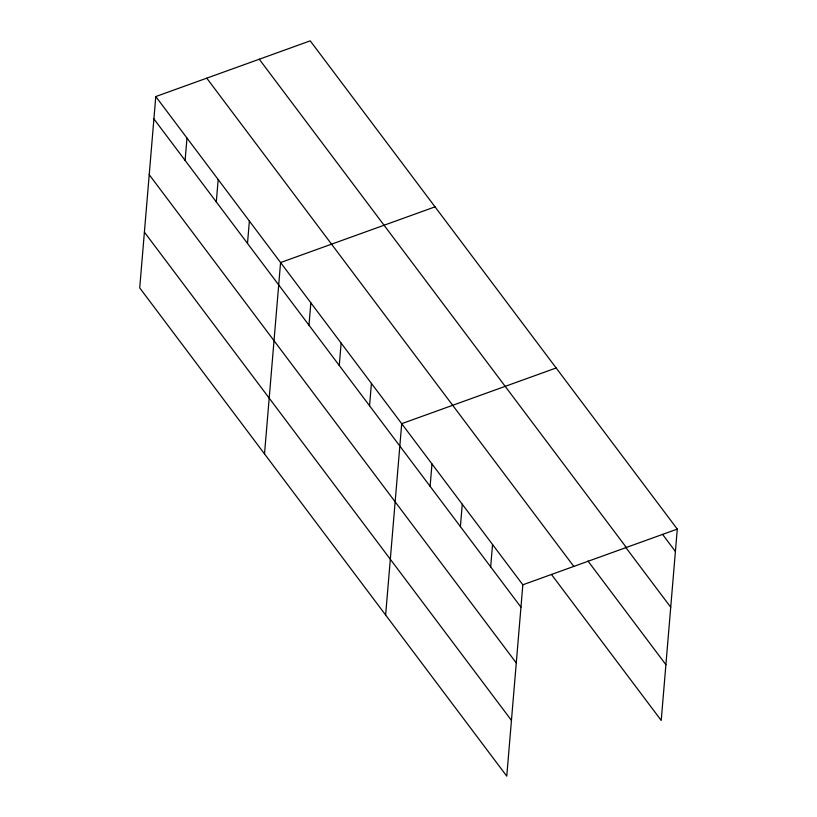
<?xml version="1.0" encoding="UTF-8"?>
<svg xmlns="http://www.w3.org/2000/svg" width="817" height="817" viewBox="0 0 817 817"><rect width="100%" height="100%" fill="white"/><g stroke="black" fill="none" stroke-linecap="round" stroke-linejoin="round"><path stroke-width="1.23" d="M155.781 96.549L139.717 287.901L506.765 776.15L522.839 584.798L155.781 96.549L310.235 40.85L677.283 529.099L661.219 720.451L551.444 574.433M185.102 160.428L186.981 138.053M216.301 201.922L218.18 179.556M247.5 243.425L249.379 221.05M264.514 453.905L280.578 262.553L435.032 206.854M308.979 325.207L310.858 302.831M339.269 365.485L341.138 343.12M369.55 405.773L371.429 383.398M385.634 615.027L401.709 423.676L556.163 367.977M430.11 486.329L431.989 463.954M460.39 526.608L462.269 504.242M490.67 566.896L492.549 544.52M522.839 584.798L677.283 529.099M662.536 534.359L675.404 551.475M259.265 59.233L626.322 547.482M625.301 546.818L670.726 607.235M587.923 560.962L665.906 664.691M206.752 78.166L573.8 566.416M153.902 118.925L520.96 607.174M149.215 174.685L516.273 662.934M144.395 232.14L511.452 720.39"/></g></svg>
